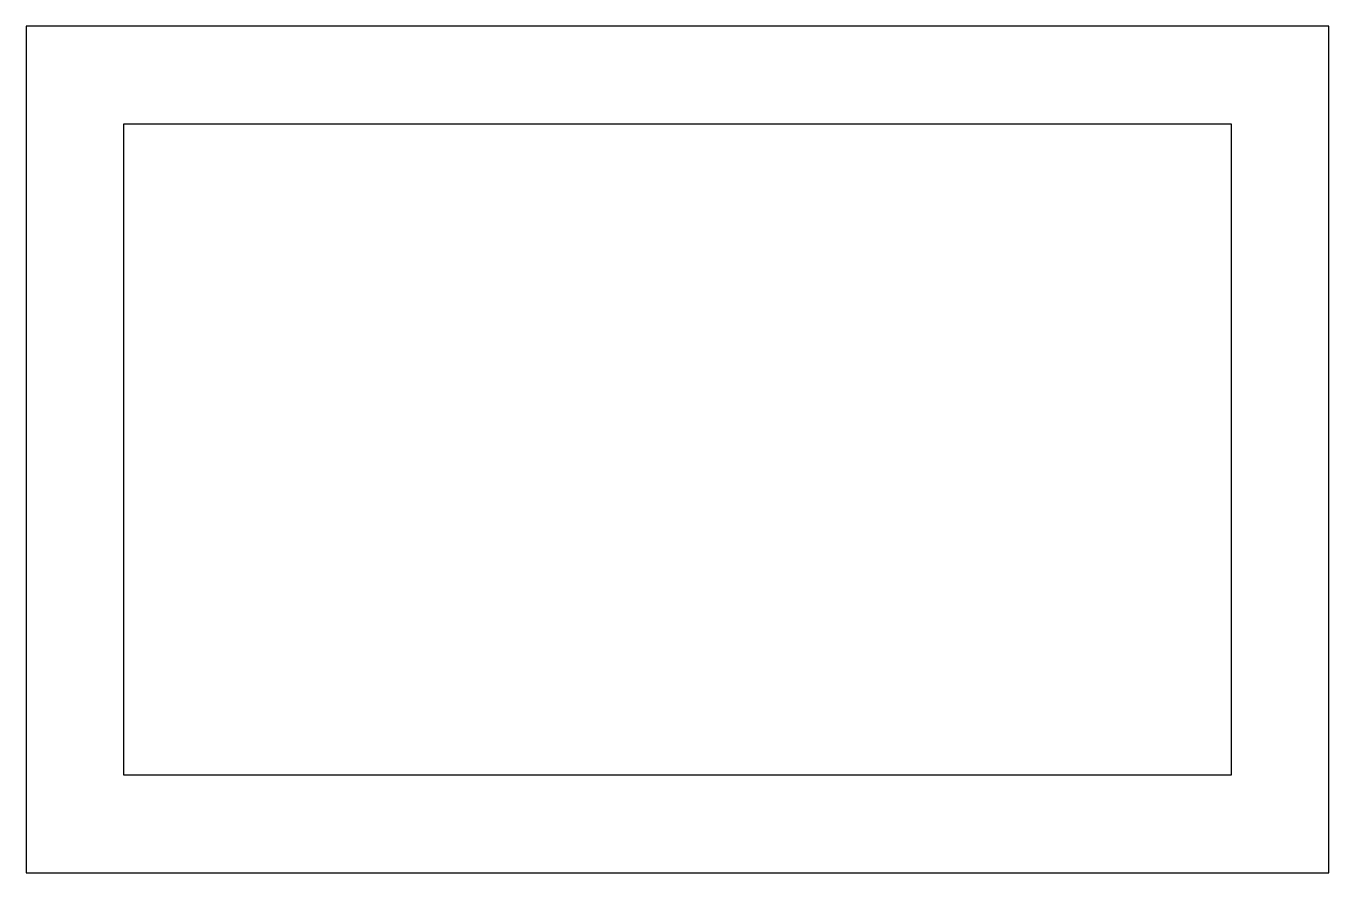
# Model space of a CAD drawing. Header units: millimetres. Extents: x 0 to 20, y 0 to 13.
import ezdxf

# ---------------------------------------------------------------- set-up
doc = ezdxf.new("R2010")
doc.units = ezdxf.units.MM
doc.layers.get('0').update_dxf_attribs({"linetype": 'CONTINUOUS'})

msp = doc.modelspace()

# ---------------------------------------------------------------- linework, layer by layer
for points in [[(20, 13), (0, 13), (0, 0), (20, 0)], [(1.5, 11.5), (18.5, 11.5), (18.5, 1.5), (1.5, 1.5)]]:
    msp.add_lwpolyline(points, close=True)

doc.saveas('drawing.dxf')
